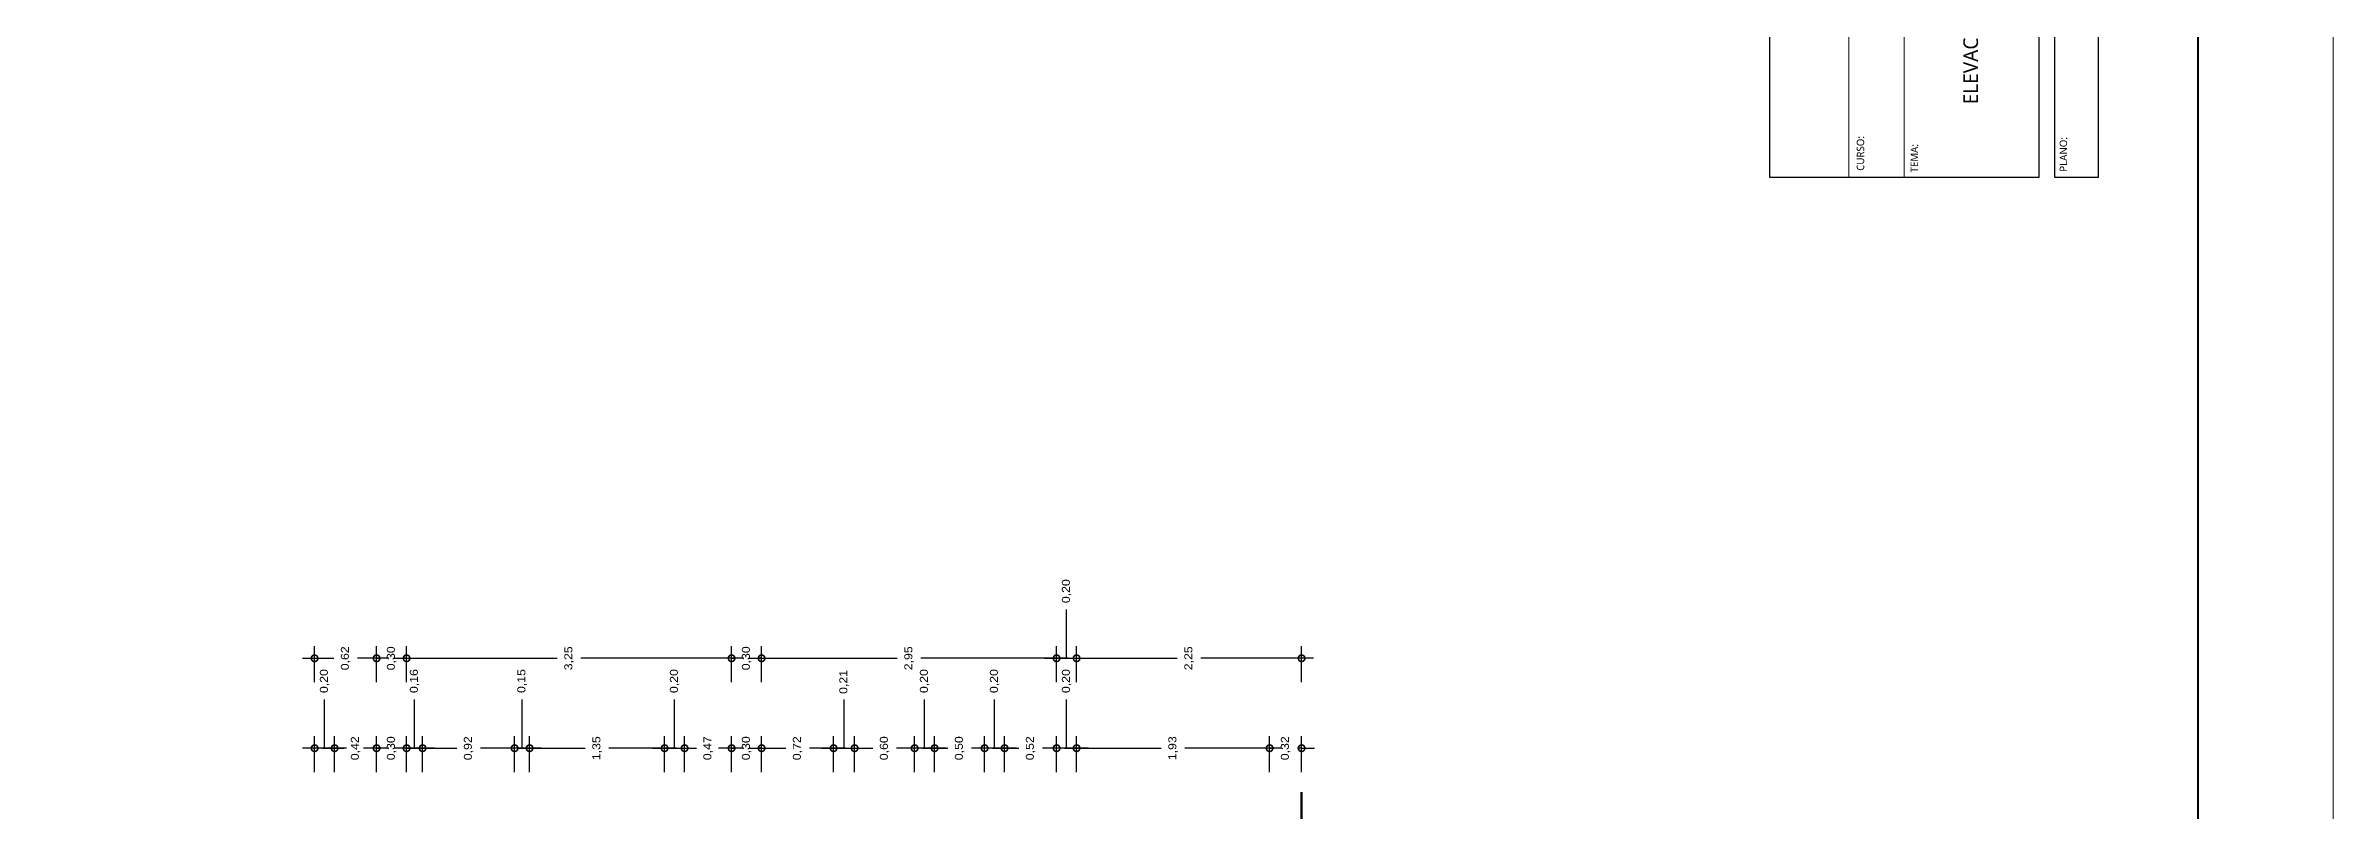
# Model space of a CAD drawing. Header units: millimetres. Extents: x -1459 to -1413, y -119 to 301.
# Drawn here: x -1436.15 to -1413.28, y 206.78 to 214.43 of the extents above; entities that cross this region are included whole.
import ezdxf

# ---------------------------------------------------------------- set-up
doc = ezdxf.new("R2010")
doc.units = ezdxf.units.MM
doc.layers.get('0').update_dxf_attribs({"lineweight": 0})
doc.layers.get('Defpoints').update_dxf_attribs({"lineweight": 5})
for name, color, linetype, lineweight in [('COTAS', 190, 'Continuous', 9), ('MURO CORTADO', 1, 'Continuous', 60), ('ROTULO', 7, 'Continuous', 5)]:
    doc.layers.add(name, color=color, linetype=linetype, lineweight=lineweight)
doc.styles.add('ARIAL DERECHO', font='arial.ttf', dxfattribs={"width": 1.1})
doc.styles.add('Lucida handwriting', font='', dxfattribs={"width": 0.9, "oblique": 10})
doc.styles.get('Lucida handwriting').set_extended_font_data('Lucida Handwriting')
doc.dimstyles.new('COTAS 50 OK', dxfattribs={"dimtxt": 0.08, "dimasz": 0.13, "dimexe": 0.12, "dimexo": 0.2, "dimgap": 0.07, "dimtad": 0, "dimtih": 1, "dimtoh": 1, "dimzin": 0, "dimtxsty": 'ARIAL DERECHO', "dimblk": 'DOTSMALL', "dimcen": 0.15, "dimdle": 0.12, "dimadec": 0, "dimazin": 0, "dimtfac": 1, "dimtmove": 1, "dimatfit": 3, "dimfxl": 1, "dimtzin": 0, "dimarcsym": 0})

# ---------------------------------------------------------------- blocks, each defined once
blk = doc.blocks.new('_DotSmall')
at = {"color": 0, "linetype": 'ByBlock', "const_width": 0.5}
blk.add_lwpolyline([(-0.0625, 0, 1), (0.0625, 0, 1)], format="xyb", close=True, dxfattribs=at)
blk = doc.blocks.new('*D637')
at = {"layer": 'COTAS', "color": 0, "lineweight": -2}
for p, q in [((-1425.944891953556, 208.6510196718215), (-1425.944891953556, 208.7910196718215)), ((-1425.944891953556, 208.3037140783699), (-1425.944891953556, 208.6510196718215)), ((-1426.044891953556, 208.0641788343071), (-1426.044891953556, 208.42371407837)), ((-1425.844891953556, 208.0641788343071), (-1425.844891953556, 208.42371407837)), ((-1426.164891953556, 208.3037140783699), (-1425.724891953556, 208.3037140783699))]:
    blk.add_line(p, q, dxfattribs=at)
at = {"layer": 'Defpoints', "color": 0}
for p in [(-1425.844891953556, 208.3037140783701), (-1426.044891953556, 207.8641788343072), (-1425.844891953556, 207.8641788343072)]:
    blk.add_point(p, dxfattribs=at)
at = {"layer": 'COTAS', "color": 0, "lineweight": -2, "xscale": 0.13, "yscale": 0.13, "zscale": 0.13, "rotation": 180}
blk.add_blockref('_DotSmall', (-1426.044891953556, 208.3037140783699), dxfattribs=at)
at = {"layer": 'COTAS', "color": 0, "lineweight": -2, "xscale": 0.13, "yscale": 0.13, "zscale": 0.13}
blk.add_blockref('_DotSmall', (-1425.844891953556, 208.3037140783699), dxfattribs=at)
at = {"layer": 'COTAS', "color": 0, "insert": (-1425.944891953556, 208.9751615544955), "char_height": 0.08, "attachment_point": 5, "rotation": 90.00000000000001, "style": 'ARIAL DERECHO'}
blk.add_mtext('0,20', dxfattribs=at)
blk = doc.blocks.new('*D638')
at = {"layer": 'COTAS', "color": 0, "lineweight": -2}
for p, q in [((-1425.844891953556, 208.0641788343071), (-1425.844891953556, 208.42371407837)), ((-1423.594891953556, 208.0641788343071), (-1423.594891953556, 208.42371407837)), ((-1425.964891953555, 208.3037140783699), (-1424.837968351919, 208.3037140783699)), ((-1423.474891953556, 208.3037140783699), (-1424.601815555193, 208.3037140783699))]:
    blk.add_line(p, q, dxfattribs=at)
at = {"layer": 'Defpoints', "color": 0}
for p in [(-1423.594891953556, 208.3037140783701), (-1425.844891953556, 207.8641788343072), (-1423.594891953556, 207.8641788343072)]:
    blk.add_point(p, dxfattribs=at)
at = {"layer": 'COTAS', "color": 0, "lineweight": -2, "xscale": 0.13, "yscale": 0.13, "zscale": 0.13, "rotation": 180}
blk.add_blockref('_DotSmall', (-1425.844891953556, 208.3037140783699), dxfattribs=at)
at = {"layer": 'COTAS', "color": 0, "lineweight": -2, "xscale": 0.13, "yscale": 0.13, "zscale": 0.13}
blk.add_blockref('_DotSmall', (-1423.594891953556, 208.3037140783699), dxfattribs=at)
at = {"layer": 'COTAS', "color": 0, "insert": (-1424.719891953556, 208.3037140783699), "char_height": 0.08, "attachment_point": 5, "rotation": 90.00000000000001, "style": 'ARIAL DERECHO'}
blk.add_mtext('2,25', dxfattribs=at)
blk = doc.blocks.new('*D622')
at = {"layer": 'COTAS', "color": 0, "lineweight": -2}
for p, q in [((-1425.944891953556, 207.7511882922128), (-1425.944891953556, 207.8911882922128)), ((-1425.944891953556, 207.4038826987612), (-1425.944891953556, 207.7511882922128)), ((-1426.044891953556, 207.1641788343071), (-1426.044891953556, 207.5238826987612)), ((-1425.844891953556, 207.164178834307), (-1425.844891953556, 207.5238826987612)), ((-1425.724891953556, 207.4038826987612), (-1426.164891953556, 207.4038826987612))]:
    blk.add_line(p, q, dxfattribs=at)
at = {"layer": 'Defpoints', "color": 0}
for p in [(-1426.044891953556, 207.4038826987614), (-1426.044891953556, 206.9641788343073), (-1425.844891953556, 206.9641788343071)]:
    blk.add_point(p, dxfattribs=at)
at = {"layer": 'COTAS', "color": 0, "lineweight": -2, "xscale": 0.13, "yscale": 0.13, "zscale": 0.13, "rotation": 180}
blk.add_blockref('_DotSmall', (-1426.044891953556, 207.4038826987612), dxfattribs=at)
at = {"layer": 'COTAS', "color": 0, "lineweight": -2, "xscale": 0.13, "yscale": 0.13, "zscale": 0.13}
blk.add_blockref('_DotSmall', (-1425.844891953556, 207.4038826987612), dxfattribs=at)
at = {"layer": 'COTAS', "color": 0, "insert": (-1425.944891953556, 208.0753301748868), "char_height": 0.08, "attachment_point": 5, "rotation": 90.00000000000001, "style": 'ARIAL DERECHO'}
blk.add_mtext('0,20', dxfattribs=at)
blk = doc.blocks.new('*D623')
at = {"layer": 'COTAS', "color": 0, "lineweight": -2}
for p, q in [((-1432.544891953556, 208.0641788343071), (-1432.544891953556, 208.42371407837)), ((-1429.294891953556, 208.0641788343071), (-1429.294891953556, 208.42371407837)), ((-1432.664891953556, 208.3037140783699), (-1431.037968351919, 208.3037140783699)), ((-1429.174891953556, 208.3037140783699), (-1430.801815555193, 208.3037140783699))]:
    blk.add_line(p, q, dxfattribs=at)
at = {"layer": 'Defpoints', "color": 0}
for p in [(-1429.294891953556, 208.3037140783701), (-1432.544891953556, 207.8641788343072), (-1429.294891953556, 207.8641788343072)]:
    blk.add_point(p, dxfattribs=at)
at = {"layer": 'COTAS', "color": 0, "lineweight": -2, "xscale": 0.13, "yscale": 0.13, "zscale": 0.13, "rotation": 180}
blk.add_blockref('_DotSmall', (-1432.544891953556, 208.3037140783699), dxfattribs=at)
at = {"layer": 'COTAS', "color": 0, "lineweight": -2, "xscale": 0.13, "yscale": 0.13, "zscale": 0.13}
blk.add_blockref('_DotSmall', (-1429.294891953556, 208.3037140783699), dxfattribs=at)
at = {"layer": 'COTAS', "color": 0, "insert": (-1430.919891953556, 208.3037140783699), "char_height": 0.08, "attachment_point": 5, "rotation": 90.00000000000001, "style": 'ARIAL DERECHO'}
blk.add_mtext('3,25', dxfattribs=at)
blk = doc.blocks.new('*D624')
at = {"layer": 'COTAS', "color": 0, "lineweight": -2}
for p, q in [((-1433.364891953555, 207.7511882922126), (-1433.364891953555, 207.8911882922126)), ((-1433.364891953555, 207.403882698761), (-1433.364891953555, 207.7511882922126)), ((-1433.464891953556, 207.1641788343065), (-1433.464891953556, 207.523882698761)), ((-1433.264891953555, 207.164178834307), (-1433.264891953555, 207.523882698761)), ((-1433.144891953555, 207.403882698761), (-1433.584891953556, 207.403882698761))]:
    blk.add_line(p, q, dxfattribs=at)
at = {"layer": 'Defpoints', "color": 0}
for p in [(-1433.464891953556, 207.4038826987612), (-1433.464891953556, 206.9641788343067), (-1433.264891953555, 206.9641788343071)]:
    blk.add_point(p, dxfattribs=at)
at = {"layer": 'COTAS', "color": 0, "lineweight": -2, "xscale": 0.13, "yscale": 0.13, "zscale": 0.13, "rotation": 180}
blk.add_blockref('_DotSmall', (-1433.464891953556, 207.403882698761), dxfattribs=at)
at = {"layer": 'COTAS', "color": 0, "lineweight": -2, "xscale": 0.13, "yscale": 0.13, "zscale": 0.13}
blk.add_blockref('_DotSmall', (-1433.264891953555, 207.403882698761), dxfattribs=at)
at = {"layer": 'COTAS', "color": 0, "insert": (-1433.364891953555, 208.0753301748865), "char_height": 0.08, "attachment_point": 5, "rotation": 90.00000000000001, "style": 'ARIAL DERECHO'}
blk.add_mtext('0,20', dxfattribs=at)
blk = doc.blocks.new('*D625')
at = {"layer": 'COTAS', "color": 0, "lineweight": -2}
for p, q in [((-1432.844891953558, 207.164178834307), (-1432.844891953558, 207.523882698761)), ((-1432.544891953556, 207.1641788343072), (-1432.544891953556, 207.523882698761)), ((-1432.844891953558, 207.403882698761), (-1432.974891953558, 207.403882698761)), ((-1432.844891953558, 207.403882698761), (-1432.81296835192, 207.403882698761)), ((-1432.544891953556, 207.403882698761), (-1432.576815555194, 207.403882698761)), ((-1432.544891953556, 207.403882698761), (-1432.414891953556, 207.403882698761))]:
    blk.add_line(p, q, dxfattribs=at)
at = {"layer": 'Defpoints', "color": 0}
for p in [(-1432.544891953556, 207.4038826987612), (-1432.844891953558, 206.9641788343071), (-1432.544891953556, 206.9641788343074)]:
    blk.add_point(p, dxfattribs=at)
at = {"layer": 'COTAS', "color": 0, "lineweight": -2, "xscale": 0.13, "yscale": 0.13, "zscale": 0.13}
blk.add_blockref('_DotSmall', (-1432.844891953558, 207.403882698761), dxfattribs=at)
at = {"layer": 'COTAS', "color": 0, "lineweight": -2, "xscale": 0.13, "yscale": 0.13, "zscale": 0.13, "rotation": 180}
blk.add_blockref('_DotSmall', (-1432.544891953556, 207.403882698761), dxfattribs=at)
at = {"layer": 'COTAS', "color": 0, "insert": (-1432.694891953557, 207.403882698761), "char_height": 0.08, "attachment_point": 5, "rotation": 90.00000000000001, "style": 'ARIAL DERECHO'}
blk.add_mtext('0,30', dxfattribs=at)
blk = doc.blocks.new('*D626')
at = {"layer": 'COTAS', "color": 0, "lineweight": -2}
for p, q in [((-1433.264891953555, 207.164178834307), (-1433.264891953555, 207.5238826987609)), ((-1432.844891953558, 207.164178834307), (-1432.844891953558, 207.5238826987609)), ((-1433.384891953555, 207.4038826987609), (-1433.172968351919, 207.4038826987609)), ((-1432.724891953558, 207.4038826987609), (-1432.936815555193, 207.4038826987609))]:
    blk.add_line(p, q, dxfattribs=at)
at = {"layer": 'Defpoints', "color": 0}
for p in [(-1433.264891953555, 207.4038826987611), (-1433.264891953555, 206.9641788343071), (-1432.844891953558, 206.9641788343071)]:
    blk.add_point(p, dxfattribs=at)
at = {"layer": 'COTAS', "color": 0, "lineweight": -2, "xscale": 0.13, "yscale": 0.13, "zscale": 0.13, "rotation": 180}
blk.add_blockref('_DotSmall', (-1433.264891953555, 207.4038826987609), dxfattribs=at)
at = {"layer": 'COTAS', "color": 0, "lineweight": -2, "xscale": 0.13, "yscale": 0.13, "zscale": 0.13}
blk.add_blockref('_DotSmall', (-1432.844891953558, 207.4038826987609), dxfattribs=at)
at = {"layer": 'COTAS', "color": 0, "insert": (-1433.054891953556, 207.4038826987609), "char_height": 0.08, "attachment_point": 5, "rotation": 90.00000000000001, "style": 'ARIAL DERECHO'}
blk.add_mtext('0,42', dxfattribs=at)
blk = doc.blocks.new('*D627')
at = {"layer": 'COTAS', "color": 0, "lineweight": -2}
for p, q in [((-1432.844891953558, 208.0641788343074), (-1432.844891953558, 208.4237140783698)), ((-1432.544891953556, 208.0641788343071), (-1432.544891953556, 208.4237140783698)), ((-1432.844891953558, 208.3037140783698), (-1432.974891953558, 208.3037140783698)), ((-1432.844891953558, 208.3037140783698), (-1432.81296835192, 208.3037140783698)), ((-1432.544891953556, 208.3037140783698), (-1432.576815555194, 208.3037140783698)), ((-1432.544891953556, 208.3037140783698), (-1432.414891953556, 208.3037140783698))]:
    blk.add_line(p, q, dxfattribs=at)
at = {"layer": 'Defpoints', "color": 0}
for p in [(-1432.844891953558, 208.30371407837), (-1432.844891953558, 207.8641788343076), (-1432.544891953556, 207.8641788343072)]:
    blk.add_point(p, dxfattribs=at)
at = {"layer": 'COTAS', "color": 0, "lineweight": -2, "xscale": 0.13, "yscale": 0.13, "zscale": 0.13}
blk.add_blockref('_DotSmall', (-1432.844891953558, 208.3037140783698), dxfattribs=at)
at = {"layer": 'COTAS', "color": 0, "lineweight": -2, "xscale": 0.13, "yscale": 0.13, "zscale": 0.13, "rotation": 180}
blk.add_blockref('_DotSmall', (-1432.544891953556, 208.3037140783698), dxfattribs=at)
at = {"layer": 'COTAS', "color": 0, "insert": (-1432.694891953557, 208.3037140783698), "char_height": 0.08, "attachment_point": 5, "rotation": 90.00000000000001, "style": 'ARIAL DERECHO'}
blk.add_mtext('0,30', dxfattribs=at)
blk = doc.blocks.new('*D628')
at = {"layer": 'COTAS', "color": 0, "lineweight": -2}
for p, q in [((-1433.464891953556, 208.0641788343077), (-1433.464891953556, 208.4237140783697)), ((-1432.844891953558, 208.0641788343074), (-1432.844891953558, 208.4237140783697)), ((-1433.584891953556, 208.3037140783697), (-1433.27296835192, 208.3037140783697)), ((-1432.724891953558, 208.3037140783697), (-1433.036815555194, 208.3037140783697))]:
    blk.add_line(p, q, dxfattribs=at)
at = {"layer": 'Defpoints', "color": 0}
for p in [(-1433.464891953556, 208.3037140783699), (-1433.464891953556, 207.8641788343079), (-1432.844891953558, 207.8641788343076)]:
    blk.add_point(p, dxfattribs=at)
at = {"layer": 'COTAS', "color": 0, "lineweight": -2, "xscale": 0.13, "yscale": 0.13, "zscale": 0.13, "rotation": 180}
blk.add_blockref('_DotSmall', (-1433.464891953556, 208.3037140783697), dxfattribs=at)
at = {"layer": 'COTAS', "color": 0, "lineweight": -2, "xscale": 0.13, "yscale": 0.13, "zscale": 0.13}
blk.add_blockref('_DotSmall', (-1432.844891953558, 208.3037140783697), dxfattribs=at)
at = {"layer": 'COTAS', "color": 0, "insert": (-1433.154891953557, 208.3037140783697), "char_height": 0.08, "attachment_point": 5, "rotation": 90.00000000000001, "style": 'ARIAL DERECHO'}
blk.add_mtext('0,62', dxfattribs=at)
blk = doc.blocks.new('*D629')
at = {"layer": 'COTAS', "color": 0, "lineweight": -2}
for p, q in [((-1429.764891953555, 207.164178834307), (-1429.764891953555, 207.5238826987612)), ((-1429.294891953556, 207.164178834307), (-1429.294891953556, 207.5238826987612)), ((-1429.884891953555, 207.4038826987612), (-1429.647968351919, 207.4038826987612)), ((-1429.174891953556, 207.4038826987612), (-1429.411815555193, 207.4038826987612))]:
    blk.add_line(p, q, dxfattribs=at)
at = {"layer": 'Defpoints', "color": 0}
for p in [(-1429.294891953556, 207.4038826987614), (-1429.764891953555, 206.9641788343071), (-1429.294891953556, 206.9641788343071)]:
    blk.add_point(p, dxfattribs=at)
at = {"layer": 'COTAS', "color": 0, "lineweight": -2, "xscale": 0.13, "yscale": 0.13, "zscale": 0.13, "rotation": 180}
blk.add_blockref('_DotSmall', (-1429.764891953555, 207.4038826987612), dxfattribs=at)
at = {"layer": 'COTAS', "color": 0, "lineweight": -2, "xscale": 0.13, "yscale": 0.13, "zscale": 0.13}
blk.add_blockref('_DotSmall', (-1429.294891953556, 207.4038826987612), dxfattribs=at)
at = {"layer": 'COTAS', "color": 0, "insert": (-1429.529891953556, 207.4038826987612), "char_height": 0.08, "attachment_point": 5, "rotation": 90.00000000000001, "style": 'ARIAL DERECHO'}
blk.add_mtext('0,47', dxfattribs=at)
blk = doc.blocks.new('*D630')
at = {"layer": 'COTAS', "color": 0, "lineweight": -2}
for p, q in [((-1429.864891953555, 207.7511882922127), (-1429.864891953555, 207.8911882922127)), ((-1429.864891953555, 207.4038826987611), (-1429.864891953555, 207.7511882922127)), ((-1429.964891953555, 207.164178834307), (-1429.964891953555, 207.5238826987611)), ((-1429.764891953555, 207.164178834307), (-1429.764891953555, 207.5238826987611)), ((-1430.084891953555, 207.4038826987611), (-1429.644891953555, 207.4038826987611))]:
    blk.add_line(p, q, dxfattribs=at)
at = {"layer": 'Defpoints', "color": 0}
for p in [(-1429.764891953555, 207.4038826987613), (-1429.964891953555, 206.9641788343071), (-1429.764891953555, 206.9641788343071)]:
    blk.add_point(p, dxfattribs=at)
at = {"layer": 'COTAS', "color": 0, "lineweight": -2, "xscale": 0.13, "yscale": 0.13, "zscale": 0.13, "rotation": 180}
blk.add_blockref('_DotSmall', (-1429.964891953555, 207.4038826987611), dxfattribs=at)
at = {"layer": 'COTAS', "color": 0, "lineweight": -2, "xscale": 0.13, "yscale": 0.13, "zscale": 0.13}
blk.add_blockref('_DotSmall', (-1429.764891953555, 207.4038826987611), dxfattribs=at)
at = {"layer": 'COTAS', "color": 0, "insert": (-1429.864891953555, 208.0753301748867), "char_height": 0.08, "attachment_point": 5, "rotation": 90.00000000000001, "style": 'ARIAL DERECHO'}
blk.add_mtext('0,20', dxfattribs=at)
blk = doc.blocks.new('*D631')
at = {"layer": 'COTAS', "color": 0, "lineweight": -2}
for p, q in [((-1431.389891953558, 207.7511882922124), (-1431.389891953558, 207.8911882922123)), ((-1431.389891953558, 207.4038826987608), (-1431.389891953558, 207.7511882922124)), ((-1431.464891953558, 207.164178834307), (-1431.464891953558, 207.5238826987608)), ((-1431.314891953558, 207.164178834307), (-1431.314891953558, 207.5238826987608)), ((-1431.194891953558, 207.4038826987608), (-1431.584891953558, 207.4038826987608))]:
    blk.add_line(p, q, dxfattribs=at)
at = {"layer": 'Defpoints', "color": 0}
for p in [(-1431.464891953558, 207.403882698761), (-1431.464891953558, 206.9641788343071), (-1431.314891953558, 206.9641788343071)]:
    blk.add_point(p, dxfattribs=at)
at = {"layer": 'COTAS', "color": 0, "lineweight": -2, "xscale": 0.13, "yscale": 0.13, "zscale": 0.13, "rotation": 180}
blk.add_blockref('_DotSmall', (-1431.464891953558, 207.4038826987608), dxfattribs=at)
at = {"layer": 'COTAS', "color": 0, "lineweight": -2, "xscale": 0.13, "yscale": 0.13, "zscale": 0.13}
blk.add_blockref('_DotSmall', (-1431.314891953558, 207.4038826987608), dxfattribs=at)
at = {"layer": 'COTAS', "color": 0, "insert": (-1431.389891953558, 208.0758103931674), "char_height": 0.08, "attachment_point": 5, "rotation": 90.00000000000001, "style": 'ARIAL DERECHO'}
blk.add_mtext('0,15', dxfattribs=at)
blk = doc.blocks.new('*D632')
at = {"layer": 'COTAS', "color": 0, "lineweight": -2}
for p, q in [((-1431.314891953558, 207.164178834307), (-1431.314891953558, 207.5238826987607)), ((-1429.964891953555, 207.164178834307), (-1429.964891953555, 207.5238826987607)), ((-1431.434891953558, 207.4038826987607), (-1430.75796835192, 207.4038826987607)), ((-1429.844891953556, 207.4038826987607), (-1430.521815555194, 207.4038826987607))]:
    blk.add_line(p, q, dxfattribs=at)
at = {"layer": 'Defpoints', "color": 0}
for p in [(-1429.964891953555, 207.4038826987608), (-1431.314891953558, 206.9641788343071), (-1429.964891953555, 206.9641788343071)]:
    blk.add_point(p, dxfattribs=at)
at = {"layer": 'COTAS', "color": 0, "lineweight": -2, "xscale": 0.13, "yscale": 0.13, "zscale": 0.13, "rotation": 180}
blk.add_blockref('_DotSmall', (-1431.314891953558, 207.4038826987607), dxfattribs=at)
at = {"layer": 'COTAS', "color": 0, "lineweight": -2, "xscale": 0.13, "yscale": 0.13, "zscale": 0.13}
blk.add_blockref('_DotSmall', (-1429.964891953555, 207.4038826987607), dxfattribs=at)
at = {"layer": 'COTAS', "color": 0, "insert": (-1430.639891953557, 207.4038826987607), "char_height": 0.08, "attachment_point": 5, "rotation": 90.00000000000001, "style": 'ARIAL DERECHO'}
blk.add_mtext('1,35', dxfattribs=at)
blk = doc.blocks.new('*D633')
at = {"layer": 'COTAS', "color": 0, "lineweight": -2}
for p, q in [((-1428.169891953555, 207.7511882922127), (-1428.169891953555, 207.8911882922127)), ((-1428.169891953555, 207.4038826987611), (-1428.169891953555, 207.7511882922127)), ((-1428.274891953555, 207.164178834307), (-1428.274891953555, 207.5238826987611)), ((-1428.064891953555, 207.164178834307), (-1428.064891953555, 207.5238826987611)), ((-1428.394891953555, 207.4038826987611), (-1427.944891953555, 207.4038826987611))]:
    blk.add_line(p, q, dxfattribs=at)
at = {"layer": 'Defpoints', "color": 0}
for p in [(-1428.064891953555, 207.4038826987613), (-1428.274891953555, 206.9641788343071), (-1428.064891953555, 206.9641788343071)]:
    blk.add_point(p, dxfattribs=at)
at = {"layer": 'COTAS', "color": 0, "lineweight": -2, "xscale": 0.13, "yscale": 0.13, "zscale": 0.13, "rotation": 180}
blk.add_blockref('_DotSmall', (-1428.274891953555, 207.4038826987611), dxfattribs=at)
at = {"layer": 'COTAS', "color": 0, "lineweight": -2, "xscale": 0.13, "yscale": 0.13, "zscale": 0.13}
blk.add_blockref('_DotSmall', (-1428.064891953555, 207.4038826987611), dxfattribs=at)
at = {"layer": 'COTAS', "color": 0, "insert": (-1428.169891953555, 208.0669863822536), "char_height": 0.08, "attachment_point": 5, "rotation": 90.00000000000001, "style": 'ARIAL DERECHO'}
blk.add_mtext('0,21', dxfattribs=at)
blk = doc.blocks.new('*D634')
at = {"layer": 'COTAS', "color": 0, "lineweight": -2}
for p, q in [((-1426.664891953556, 207.7511882922125), (-1426.664891953556, 207.8911882922125)), ((-1426.664891953556, 207.4038826987609), (-1426.664891953556, 207.7511882922125)), ((-1426.764891953556, 207.164178834307), (-1426.764891953556, 207.5238826987609)), ((-1426.564891953556, 207.164178834307), (-1426.564891953556, 207.5238826987609)), ((-1426.444891953556, 207.4038826987609), (-1426.884891953556, 207.4038826987609))]:
    blk.add_line(p, q, dxfattribs=at)
at = {"layer": 'Defpoints', "color": 0}
for p in [(-1426.764891953556, 207.4038826987611), (-1426.764891953556, 206.9641788343071), (-1426.564891953556, 206.9641788343071)]:
    blk.add_point(p, dxfattribs=at)
at = {"layer": 'COTAS', "color": 0, "lineweight": -2, "xscale": 0.13, "yscale": 0.13, "zscale": 0.13, "rotation": 180}
blk.add_blockref('_DotSmall', (-1426.764891953556, 207.4038826987609), dxfattribs=at)
at = {"layer": 'COTAS', "color": 0, "lineweight": -2, "xscale": 0.13, "yscale": 0.13, "zscale": 0.13}
blk.add_blockref('_DotSmall', (-1426.564891953556, 207.4038826987609), dxfattribs=at)
at = {"layer": 'COTAS', "color": 0, "insert": (-1426.664891953556, 208.0753301748864), "char_height": 0.08, "attachment_point": 5, "rotation": 90.00000000000001, "style": 'ARIAL DERECHO'}
blk.add_mtext('0,20', dxfattribs=at)
blk = doc.blocks.new('*D635')
at = {"layer": 'COTAS', "color": 0, "lineweight": -2}
for p, q in [((-1426.564891953556, 207.164178834307), (-1426.564891953556, 207.5238826987608)), ((-1426.044891953556, 207.1641788343071), (-1426.044891953556, 207.5238826987608)), ((-1426.684891953556, 207.4038826987608), (-1426.422968351919, 207.4038826987608)), ((-1425.924891953556, 207.4038826987608), (-1426.186815555193, 207.4038826987608))]:
    blk.add_line(p, q, dxfattribs=at)
at = {"layer": 'Defpoints', "color": 0}
for p in [(-1426.564891953556, 207.403882698761), (-1426.564891953556, 206.9641788343071), (-1426.044891953556, 206.9641788343073)]:
    blk.add_point(p, dxfattribs=at)
at = {"layer": 'COTAS', "color": 0, "lineweight": -2, "xscale": 0.13, "yscale": 0.13, "zscale": 0.13, "rotation": 180}
blk.add_blockref('_DotSmall', (-1426.564891953556, 207.4038826987608), dxfattribs=at)
at = {"layer": 'COTAS', "color": 0, "lineweight": -2, "xscale": 0.13, "yscale": 0.13, "zscale": 0.13}
blk.add_blockref('_DotSmall', (-1426.044891953556, 207.4038826987608), dxfattribs=at)
at = {"layer": 'COTAS', "color": 0, "insert": (-1426.304891953556, 207.4038826987608), "char_height": 0.08, "attachment_point": 5, "rotation": 90.00000000000001, "style": 'ARIAL DERECHO'}
blk.add_mtext('0,52', dxfattribs=at)
blk = doc.blocks.new('*D636')
at = {"layer": 'COTAS', "color": 0, "lineweight": -2}
for p, q in [((-1423.914891953556, 207.164178834307), (-1423.914891953556, 207.5238826987609)), ((-1423.594891953555, 207.164178834307), (-1423.594891953555, 207.5238826987609)), ((-1423.914891953556, 207.4038826987609), (-1424.044891953556, 207.4038826987609)), ((-1423.914891953556, 207.4038826987609), (-1423.872968351919, 207.4038826987609)), ((-1423.594891953555, 207.4038826987609), (-1423.636815555193, 207.4038826987609)), ((-1423.594891953555, 207.4038826987609), (-1423.464891953555, 207.4038826987609))]:
    blk.add_line(p, q, dxfattribs=at)
at = {"layer": 'Defpoints', "color": 0}
for p in [(-1423.594891953555, 207.4038826987611), (-1423.914891953556, 206.9641788343071), (-1423.594891953555, 206.9641788343071)]:
    blk.add_point(p, dxfattribs=at)
at = {"layer": 'COTAS', "color": 0, "lineweight": -2, "xscale": 0.13, "yscale": 0.13, "zscale": 0.13}
blk.add_blockref('_DotSmall', (-1423.914891953556, 207.4038826987609), dxfattribs=at)
at = {"layer": 'COTAS', "color": 0, "lineweight": -2, "xscale": 0.13, "yscale": 0.13, "zscale": 0.13, "rotation": 180}
blk.add_blockref('_DotSmall', (-1423.594891953555, 207.4038826987609), dxfattribs=at)
at = {"layer": 'COTAS', "color": 0, "insert": (-1423.754891953556, 207.4038826987609), "char_height": 0.08, "attachment_point": 5, "rotation": 90.00000000000001, "style": 'ARIAL DERECHO'}
blk.add_mtext('0,32', dxfattribs=at)
blk = doc.blocks.new('*D660')
at = {"layer": 'COTAS', "color": 0, "lineweight": -2}
for p, q in [((-1425.844891953556, 207.164178834307), (-1425.844891953556, 207.5238826987608)), ((-1423.914891953556, 207.164178834307), (-1423.914891953556, 207.5238826987608)), ((-1425.964891953555, 207.4038826987608), (-1424.997968351919, 207.4038826987608)), ((-1423.794891953556, 207.4038826987608), (-1424.761815555193, 207.4038826987608))]:
    blk.add_line(p, q, dxfattribs=at)
at = {"layer": 'Defpoints', "color": 0}
for p in [(-1423.914891953556, 207.403882698761), (-1425.844891953556, 206.9641788343071), (-1423.914891953556, 206.9641788343071)]:
    blk.add_point(p, dxfattribs=at)
at = {"layer": 'COTAS', "color": 0, "lineweight": -2, "xscale": 0.13, "yscale": 0.13, "zscale": 0.13, "rotation": 180}
blk.add_blockref('_DotSmall', (-1425.844891953556, 207.4038826987608), dxfattribs=at)
at = {"layer": 'COTAS', "color": 0, "lineweight": -2, "xscale": 0.13, "yscale": 0.13, "zscale": 0.13}
blk.add_blockref('_DotSmall', (-1423.914891953556, 207.4038826987608), dxfattribs=at)
at = {"layer": 'COTAS', "color": 0, "insert": (-1424.879891953556, 207.4038826987608), "char_height": 0.08, "attachment_point": 5, "rotation": 90.00000000000001, "style": 'ARIAL DERECHO'}
blk.add_mtext('1,93', dxfattribs=at)
blk = doc.blocks.new('*D661')
at = {"layer": 'COTAS', "color": 0, "lineweight": -2}
for p, q in [((-1428.064891953555, 207.164178834307), (-1428.064891953555, 207.5238826987607)), ((-1427.464891953556, 207.1641788343069), (-1427.464891953556, 207.5238826987607)), ((-1428.184891953555, 207.4038826987607), (-1427.882968351919, 207.4038826987607)), ((-1427.344891953556, 207.4038826987607), (-1427.646815555193, 207.4038826987607))]:
    blk.add_line(p, q, dxfattribs=at)
at = {"layer": 'Defpoints', "color": 0}
for p in [(-1427.464891953556, 207.4038826987608), (-1428.064891953555, 206.9641788343071), (-1427.464891953556, 206.964178834307)]:
    blk.add_point(p, dxfattribs=at)
at = {"layer": 'COTAS', "color": 0, "lineweight": -2, "xscale": 0.13, "yscale": 0.13, "zscale": 0.13, "rotation": 180}
blk.add_blockref('_DotSmall', (-1428.064891953555, 207.4038826987607), dxfattribs=at)
at = {"layer": 'COTAS', "color": 0, "lineweight": -2, "xscale": 0.13, "yscale": 0.13, "zscale": 0.13}
blk.add_blockref('_DotSmall', (-1427.464891953556, 207.4038826987607), dxfattribs=at)
at = {"layer": 'COTAS', "color": 0, "insert": (-1427.764891953556, 207.4038826987607), "char_height": 0.08, "attachment_point": 5, "rotation": 90.00000000000001, "style": 'ARIAL DERECHO'}
blk.add_mtext('0,60', dxfattribs=at)
blk = doc.blocks.new('*D662')
at = {"layer": 'COTAS', "color": 0, "lineweight": -2}
for p, q in [((-1427.364891953556, 207.7511882922121), (-1427.364891953556, 207.8911882922121)), ((-1427.364891953556, 207.4038826987606), (-1427.364891953556, 207.7511882922121)), ((-1427.464891953556, 207.1641788343069), (-1427.464891953556, 207.5238826987606)), ((-1427.264891953556, 207.1641788343069), (-1427.264891953556, 207.5238826987606)), ((-1427.144891953556, 207.4038826987606), (-1427.584891953556, 207.4038826987606))]:
    blk.add_line(p, q, dxfattribs=at)
at = {"layer": 'Defpoints', "color": 0}
for p in [(-1427.464891953556, 207.4038826987607), (-1427.464891953556, 206.964178834307), (-1427.264891953556, 206.964178834307)]:
    blk.add_point(p, dxfattribs=at)
at = {"layer": 'COTAS', "color": 0, "lineweight": -2, "xscale": 0.13, "yscale": 0.13, "zscale": 0.13, "rotation": 180}
blk.add_blockref('_DotSmall', (-1427.464891953556, 207.4038826987606), dxfattribs=at)
at = {"layer": 'COTAS', "color": 0, "lineweight": -2, "xscale": 0.13, "yscale": 0.13, "zscale": 0.13}
blk.add_blockref('_DotSmall', (-1427.264891953556, 207.4038826987606), dxfattribs=at)
at = {"layer": 'COTAS', "color": 0, "insert": (-1427.364891953556, 208.0753301748861), "char_height": 0.08, "attachment_point": 5, "rotation": 90.00000000000001, "style": 'ARIAL DERECHO'}
blk.add_mtext('0,20', dxfattribs=at)
blk = doc.blocks.new('*D663')
at = {"layer": 'COTAS', "color": 0, "lineweight": -2}
for p, q in [((-1427.264891953556, 207.1641788343069), (-1427.264891953556, 207.5238826987604)), ((-1426.764891953556, 207.164178834307), (-1426.764891953556, 207.5238826987604)), ((-1427.384891953556, 207.4038826987604), (-1427.132968351919, 207.4038826987604)), ((-1426.644891953556, 207.4038826987604), (-1426.896815555193, 207.4038826987604))]:
    blk.add_line(p, q, dxfattribs=at)
at = {"layer": 'Defpoints', "color": 0}
for p in [(-1427.264891953556, 207.4038826987606), (-1427.264891953556, 206.964178834307), (-1426.764891953556, 206.9641788343071)]:
    blk.add_point(p, dxfattribs=at)
at = {"layer": 'COTAS', "color": 0, "lineweight": -2, "xscale": 0.13, "yscale": 0.13, "zscale": 0.13, "rotation": 180}
blk.add_blockref('_DotSmall', (-1427.264891953556, 207.4038826987604), dxfattribs=at)
at = {"layer": 'COTAS', "color": 0, "lineweight": -2, "xscale": 0.13, "yscale": 0.13, "zscale": 0.13}
blk.add_blockref('_DotSmall', (-1426.764891953556, 207.4038826987604), dxfattribs=at)
at = {"layer": 'COTAS', "color": 0, "insert": (-1427.014891953556, 207.4038826987604), "char_height": 0.08, "attachment_point": 5, "rotation": 90.00000000000001, "style": 'ARIAL DERECHO'}
blk.add_mtext('0,50', dxfattribs=at)
blk = doc.blocks.new('*D664')
at = {"layer": 'COTAS', "color": 0, "lineweight": -2}
for p, q in [((-1432.465022756011, 207.7511882922124), (-1432.465022756011, 207.8911882922123)), ((-1432.465022756011, 207.4038826987608), (-1432.465022756011, 207.7511882922124)), ((-1432.544891953556, 207.1641788343072), (-1432.544891953556, 207.5238826987608)), ((-1432.385153558466, 207.1641788343072), (-1432.385153558466, 207.5238826987608)), ((-1432.265153558466, 207.4038826987608), (-1432.664891953556, 207.4038826987608))]:
    blk.add_line(p, q, dxfattribs=at)
at = {"layer": 'Defpoints', "color": 0}
for p in [(-1432.544891953556, 207.403882698761), (-1432.544891953556, 206.9641788343074), (-1432.385153558466, 206.9641788343074)]:
    blk.add_point(p, dxfattribs=at)
at = {"layer": 'COTAS', "color": 0, "lineweight": -2, "xscale": 0.13, "yscale": 0.13, "zscale": 0.13, "rotation": 180}
blk.add_blockref('_DotSmall', (-1432.544891953556, 207.4038826987608), dxfattribs=at)
at = {"layer": 'COTAS', "color": 0, "lineweight": -2, "xscale": 0.13, "yscale": 0.13, "zscale": 0.13}
blk.add_blockref('_DotSmall', (-1432.385153558466, 207.4038826987608), dxfattribs=at)
at = {"layer": 'COTAS', "color": 0, "insert": (-1432.465022756011, 208.0754502294566), "char_height": 0.08, "attachment_point": 5, "rotation": 90.00000000000001, "style": 'ARIAL DERECHO'}
blk.add_mtext('0,16', dxfattribs=at)
blk = doc.blocks.new('*D665')
at = {"layer": 'COTAS', "color": 0, "lineweight": -2}
for p, q in [((-1432.385153558466, 207.1641788343072), (-1432.385153558466, 207.5238826987607)), ((-1431.464891953558, 207.164178834307), (-1431.464891953558, 207.5238826987607)), ((-1432.505153558466, 207.4038826987607), (-1432.043099154375, 207.4038826987607)), ((-1431.344891953558, 207.4038826987607), (-1431.806946357649, 207.4038826987607))]:
    blk.add_line(p, q, dxfattribs=at)
at = {"layer": 'Defpoints', "color": 0}
for p in [(-1432.385153558466, 207.4038826987608), (-1432.385153558466, 206.9641788343074), (-1431.464891953558, 206.9641788343071)]:
    blk.add_point(p, dxfattribs=at)
at = {"layer": 'COTAS', "color": 0, "lineweight": -2, "xscale": 0.13, "yscale": 0.13, "zscale": 0.13, "rotation": 180}
blk.add_blockref('_DotSmall', (-1432.385153558466, 207.4038826987607), dxfattribs=at)
at = {"layer": 'COTAS', "color": 0, "lineweight": -2, "xscale": 0.13, "yscale": 0.13, "zscale": 0.13}
blk.add_blockref('_DotSmall', (-1431.464891953558, 207.4038826987607), dxfattribs=at)
at = {"layer": 'COTAS', "color": 0, "insert": (-1431.925022756012, 207.4038826987607), "char_height": 0.08, "attachment_point": 5, "rotation": 90.00000000000001, "style": 'ARIAL DERECHO'}
blk.add_mtext('0,92', dxfattribs=at)
blk = doc.blocks.new('*D745')
at = {"layer": 'COTAS', "color": 0, "lineweight": -2}
for p, q in [((-1429.294891953556, 207.164178834307), (-1429.294891953556, 207.5238826987611)), ((-1428.994891953556, 207.164178834307), (-1428.994891953556, 207.5238826987611)), ((-1429.294891953556, 207.4038826987611), (-1429.424891953556, 207.4038826987611)), ((-1429.294891953556, 207.4038826987611), (-1429.262968351919, 207.4038826987611)), ((-1428.994891953556, 207.4038826987611), (-1429.026815555193, 207.4038826987611)), ((-1428.994891953556, 207.4038826987611), (-1428.864891953556, 207.4038826987611))]:
    blk.add_line(p, q, dxfattribs=at)
at = {"layer": 'Defpoints', "color": 0}
for p in [(-1428.994891953556, 207.4038826987612), (-1429.294891953556, 206.9641788343071), (-1428.994891953556, 206.9641788343071)]:
    blk.add_point(p, dxfattribs=at)
at = {"layer": 'COTAS', "color": 0, "lineweight": -2, "xscale": 0.13, "yscale": 0.13, "zscale": 0.13}
blk.add_blockref('_DotSmall', (-1429.294891953556, 207.4038826987611), dxfattribs=at)
at = {"layer": 'COTAS', "color": 0, "lineweight": -2, "xscale": 0.13, "yscale": 0.13, "zscale": 0.13, "rotation": 180}
blk.add_blockref('_DotSmall', (-1428.994891953556, 207.4038826987611), dxfattribs=at)
at = {"layer": 'COTAS', "color": 0, "insert": (-1429.144891953556, 207.4038826987611), "char_height": 0.08, "attachment_point": 5, "rotation": 90.00000000000001, "style": 'ARIAL DERECHO'}
blk.add_mtext('0,30', dxfattribs=at)
blk = doc.blocks.new('*D746')
at = {"layer": 'COTAS', "color": 0, "lineweight": -2}
for p, q in [((-1429.294891953556, 208.0641788343071), (-1429.294891953556, 208.4237140783698)), ((-1428.994891953556, 208.0641788343069), (-1428.994891953556, 208.4237140783698)), ((-1429.294891953556, 208.3037140783698), (-1429.424891953556, 208.3037140783698)), ((-1429.294891953556, 208.3037140783698), (-1429.262968351919, 208.3037140783698)), ((-1428.994891953556, 208.3037140783698), (-1429.026815555193, 208.3037140783698)), ((-1428.994891953556, 208.3037140783698), (-1428.864891953556, 208.3037140783698))]:
    blk.add_line(p, q, dxfattribs=at)
at = {"layer": 'Defpoints', "color": 0}
for p in [(-1428.994891953556, 208.3037140783699), (-1429.294891953556, 207.8641788343072), (-1428.994891953556, 207.8641788343071)]:
    blk.add_point(p, dxfattribs=at)
at = {"layer": 'COTAS', "color": 0, "lineweight": -2, "xscale": 0.13, "yscale": 0.13, "zscale": 0.13}
blk.add_blockref('_DotSmall', (-1429.294891953556, 208.3037140783698), dxfattribs=at)
at = {"layer": 'COTAS', "color": 0, "lineweight": -2, "xscale": 0.13, "yscale": 0.13, "zscale": 0.13, "rotation": 180}
blk.add_blockref('_DotSmall', (-1428.994891953556, 208.3037140783698), dxfattribs=at)
at = {"layer": 'COTAS', "color": 0, "insert": (-1429.144891953556, 208.3037140783698), "char_height": 0.08, "attachment_point": 5, "rotation": 90.00000000000001, "style": 'ARIAL DERECHO'}
blk.add_mtext('0,30', dxfattribs=at)
blk = doc.blocks.new('*D747')
at = {"layer": 'COTAS', "color": 0, "lineweight": -2}
for p, q in [((-1428.994891953556, 207.164178834307), (-1428.994891953556, 207.5238826987609)), ((-1428.274891953555, 207.164178834307), (-1428.274891953555, 207.5238826987609)), ((-1429.114891953556, 207.4038826987609), (-1428.752968351919, 207.4038826987609)), ((-1428.154891953556, 207.4038826987609), (-1428.516815555193, 207.4038826987609))]:
    blk.add_line(p, q, dxfattribs=at)
at = {"layer": 'Defpoints', "color": 0}
for p in [(-1428.994891953556, 207.4038826987611), (-1428.994891953556, 206.9641788343071), (-1428.274891953555, 206.9641788343071)]:
    blk.add_point(p, dxfattribs=at)
at = {"layer": 'COTAS', "color": 0, "lineweight": -2, "xscale": 0.13, "yscale": 0.13, "zscale": 0.13, "rotation": 180}
blk.add_blockref('_DotSmall', (-1428.994891953556, 207.4038826987609), dxfattribs=at)
at = {"layer": 'COTAS', "color": 0, "lineweight": -2, "xscale": 0.13, "yscale": 0.13, "zscale": 0.13}
blk.add_blockref('_DotSmall', (-1428.274891953555, 207.4038826987609), dxfattribs=at)
at = {"layer": 'COTAS', "color": 0, "insert": (-1428.634891953556, 207.4038826987609), "char_height": 0.08, "attachment_point": 5, "rotation": 90.00000000000001, "style": 'ARIAL DERECHO'}
blk.add_mtext('0,72', dxfattribs=at)
blk = doc.blocks.new('*D748')
at = {"layer": 'COTAS', "color": 0, "lineweight": -2}
for p, q in [((-1428.994891953556, 208.0641788343069), (-1428.994891953556, 208.4237140783698)), ((-1426.044891953556, 208.0641788343071), (-1426.044891953556, 208.4237140783698)), ((-1429.114891953556, 208.3037140783698), (-1427.637968351919, 208.3037140783698)), ((-1425.924891953556, 208.3037140783698), (-1427.401815555193, 208.3037140783698))]:
    blk.add_line(p, q, dxfattribs=at)
at = {"layer": 'Defpoints', "color": 0}
for p in [(-1426.044891953556, 208.3037140783699), (-1428.994891953556, 207.8641788343071), (-1426.044891953556, 207.8641788343072)]:
    blk.add_point(p, dxfattribs=at)
at = {"layer": 'COTAS', "color": 0, "lineweight": -2, "xscale": 0.13, "yscale": 0.13, "zscale": 0.13, "rotation": 180}
blk.add_blockref('_DotSmall', (-1428.994891953556, 208.3037140783698), dxfattribs=at)
at = {"layer": 'COTAS', "color": 0, "lineweight": -2, "xscale": 0.13, "yscale": 0.13, "zscale": 0.13}
blk.add_blockref('_DotSmall', (-1426.044891953556, 208.3037140783698), dxfattribs=at)
at = {"layer": 'COTAS', "color": 0, "insert": (-1427.519891953556, 208.3037140783698), "char_height": 0.08, "attachment_point": 5, "rotation": 90.00000000000001, "style": 'ARIAL DERECHO'}
blk.add_mtext('2,95', dxfattribs=at)

msp = doc.modelspace()

# ---------------------------------------------------------------- linework, layer by layer
at = {"layer": 'MURO CORTADO', "lineweight": 80}
msp.add_line((-1423.594891953555, 187.9641788343131), (-1423.594891953555, 206.9641788343071), dxfattribs=at)
at = {"layer": 'ROTULO', "ltscale": 0.015}
msp.add_line((-1415.628358653283, 213.1141788343098), (-1415.628358653283, 227.3641788343098), dxfattribs=at)
at = {"layer": 'ROTULO', "lineweight": 15}
for p, q in [((-1418.122108653284, 213.1141788343098), (-1418.122108653284, 224.4350121676428)), ((-1417.567941986617, 213.1141788343098), (-1417.567941986617, 222.5350121676438))]:
    msp.add_line(p, q, dxfattribs=at)
at = {"layer": 'ROTULO'}
msp.add_lwpolyline([(-1413.278358653283, 165.2141788343103), (-1413.278358653283, 229.7141788343103), (-1459.028358653283, 229.7141788343103), (-1459.028358653283, 165.2141788343103)], close=True, dxfattribs=at)
at = {"layer": 'ROTULO', "lineweight": 40}
msp.add_lwpolyline([(-1414.628358653283, 166.5641788343102), (-1414.628358653283, 228.3641788343104), (-1457.678358653283, 228.3641788343104), (-1457.678358653283, 166.5641788343102)], close=True, dxfattribs=at)
at = {"layer": 'ROTULO', "lineweight": 30}
for points in [[(-1418.91377531995, 213.1141788343098), (-1418.91377531995, 224.4350121676428), (-1416.222108653283, 224.4350121676428), (-1416.222108653283, 213.1141788343098)], [(-1416.063775319951, 213.1141788343098), (-1416.063775319951, 224.4350121676428), (-1415.628358653283, 224.4350121676428), (-1415.628358653283, 213.1141788343098)]]:
    msp.add_lwpolyline(points, close=True, dxfattribs=at)
at = {"layer": 'ROTULO', "lineweight": 20}
msp.add_lwpolyline([(-1418.91377531995, 213.1141788343098), (-1418.91377531995, 224.4350121676428), (-1418.122108653284, 224.4350121676428), (-1418.122108653284, 213.1141788343098)], close=True, dxfattribs=at)

# ---------------------------------------------------------------- texts
at = {"layer": 'ROTULO', "style": 'Lucida handwriting'}
for s, height, p in [('ELEVACION FRONTAL Y LATERAL', 0.1460844563957407, (-1416.83104799748, 213.8462965383801)), ('CURSO:', 0.0744528564028146, (-1417.969099778404, 213.1814313191058)), ('TEMA:', 0.0744528564028146, (-1417.42991484757, 213.1648639319599)), ('PLANO:', 0.0744528564028146, (-1415.939948918721, 213.1722060659997))]:
    msp.add_text(s, height=height, rotation=90, dxfattribs=at).set_placement(p)

# ---------------------------------------------------------------- dimensions: what is measured, and where the dimension line sits
at = {"layer": 'COTAS'}
for base, p1, p2, picture, middle in [((-1425.844891953556, 208.3037140783701), (-1426.044891953556, 207.8641788343072), (-1425.844891953556, 207.8641788343072), '*D637', (-1425.944891953556, 208.8610196718215)), ((-1433.464891953556, 208.3037140783699), (-1432.844891953558, 207.8641788343076), (-1433.464891953556, 207.8641788343079), '*D628', (-1433.154891953557, 208.3037140783697)), ((-1432.844891953558, 208.30371407837), (-1432.544891953556, 207.8641788343072), (-1432.844891953558, 207.8641788343076), '*D627', (-1432.694891953557, 208.3037140783698)), ((-1429.294891953556, 208.3037140783701), (-1432.544891953556, 207.8641788343072), (-1429.294891953556, 207.8641788343072), '*D623', (-1430.919891953556, 208.3037140783699)), ((-1428.994891953556, 208.3037140783699), (-1429.294891953556, 207.8641788343072), (-1428.994891953556, 207.8641788343071), '*D746', (-1429.144891953556, 208.3037140783697)), ((-1426.044891953556, 208.3037140783699), (-1428.994891953556, 207.8641788343071), (-1426.044891953556, 207.8641788343072), '*D748', (-1427.519891953556, 208.3037140783697)), ((-1423.594891953556, 208.3037140783701), (-1425.844891953556, 207.8641788343072), (-1423.594891953556, 207.8641788343072), '*D638', (-1424.719891953556, 208.3037140783699)), ((-1433.464891953556, 207.4038826987612), (-1433.264891953555, 206.9641788343071), (-1433.464891953556, 206.9641788343067), '*D624', (-1433.364891953555, 207.9611882922125)), ((-1432.544891953556, 207.403882698761), (-1432.385153558466, 206.9641788343074), (-1432.544891953556, 206.9641788343074), '*D664', (-1432.465022756011, 207.9611882922123)), ((-1431.464891953558, 207.403882698761), (-1431.314891953558, 206.9641788343071), (-1431.464891953558, 206.9641788343071), '*D631', (-1431.389891953558, 207.9611882922123)), ((-1429.764891953555, 207.4038826987613), (-1429.964891953555, 206.9641788343071), (-1429.764891953555, 206.9641788343071), '*D630', (-1429.864891953555, 207.9611882922127)), ((-1428.064891953555, 207.4038826987613), (-1428.274891953555, 206.9641788343071), (-1428.064891953555, 206.9641788343071), '*D633', (-1428.169891953555, 207.9611882922127)), ((-1427.464891953556, 207.4038826987607), (-1427.264891953556, 206.964178834307), (-1427.464891953556, 206.964178834307), '*D662', (-1427.364891953556, 207.9611882922121)), ((-1426.764891953556, 207.4038826987611), (-1426.564891953556, 206.9641788343071), (-1426.764891953556, 206.9641788343071), '*D634', (-1426.664891953556, 207.9611882922124)), ((-1426.044891953556, 207.4038826987614), (-1425.844891953556, 206.9641788343071), (-1426.044891953556, 206.9641788343073), '*D622', (-1425.944891953556, 207.9611882922128)), ((-1433.264891953555, 207.4038826987611), (-1432.844891953558, 206.9641788343071), (-1433.264891953555, 206.9641788343071), '*D626', (-1433.054891953556, 207.4038826987608)), ((-1432.544891953556, 207.4038826987612), (-1432.844891953558, 206.9641788343071), (-1432.544891953556, 206.9641788343074), '*D625', (-1432.694891953557, 207.403882698761)), ((-1432.385153558466, 207.4038826987608), (-1431.464891953558, 206.9641788343071), (-1432.385153558466, 206.9641788343074), '*D665', (-1431.925022756012, 207.4038826987606)), ((-1429.964891953555, 207.4038826987608), (-1431.314891953558, 206.9641788343071), (-1429.964891953555, 206.9641788343071), '*D632', (-1430.639891953557, 207.4038826987606)), ((-1429.294891953556, 207.4038826987614), (-1429.764891953555, 206.9641788343071), (-1429.294891953556, 206.9641788343071), '*D629', (-1429.529891953556, 207.4038826987612)), ((-1428.994891953556, 207.4038826987612), (-1429.294891953556, 206.9641788343071), (-1428.994891953556, 206.9641788343071), '*D745', (-1429.144891953556, 207.403882698761)), ((-1428.994891953556, 207.4038826987611), (-1428.274891953555, 206.9641788343071), (-1428.994891953556, 206.9641788343071), '*D747', (-1428.634891953556, 207.4038826987608)), ((-1427.464891953556, 207.4038826987608), (-1428.064891953555, 206.9641788343071), (-1427.464891953556, 206.964178834307), '*D661', (-1427.764891953556, 207.4038826987606)), ((-1427.264891953556, 207.4038826987606), (-1426.764891953556, 206.9641788343071), (-1427.264891953556, 206.964178834307), '*D663', (-1427.014891953556, 207.4038826987604)), ((-1426.564891953556, 207.403882698761), (-1426.044891953556, 206.9641788343073), (-1426.564891953556, 206.9641788343071), '*D635', (-1426.304891953556, 207.4038826987607)), ((-1423.914891953556, 207.403882698761), (-1425.844891953556, 206.9641788343071), (-1423.914891953556, 206.9641788343071), '*D660', (-1424.879891953556, 207.4038826987607)), ((-1423.594891953555, 207.4038826987611), (-1423.914891953556, 206.9641788343071), (-1423.594891953555, 206.9641788343071), '*D636', (-1423.754891953556, 207.4038826987608))]:
    dim = msp.add_linear_dim(base=base, p1=p1, p2=p2, angle=180, dimstyle='COTAS 50 OK', dxfattribs=at)
    dim.commit()
    dim.dimension.update_dxf_attribs({"geometry": picture, "text_midpoint": middle})

doc.saveas('drawing.dxf')
